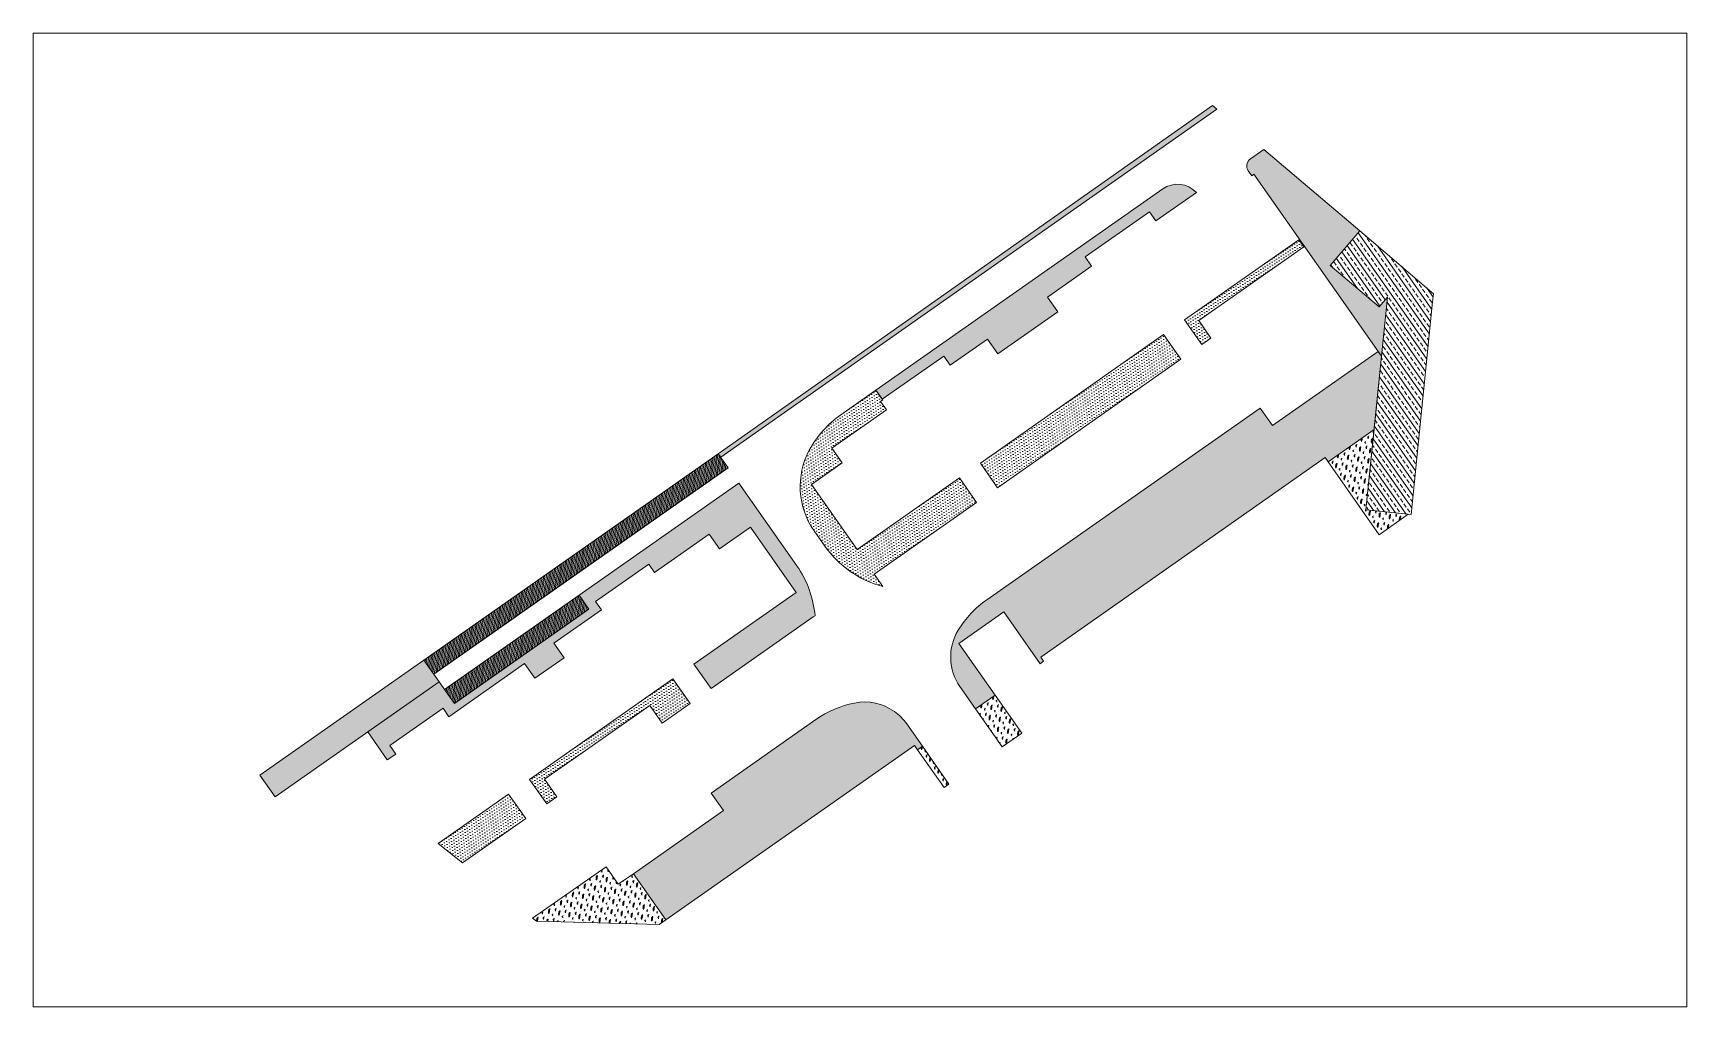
# Model space of a CAD drawing. Extents: x 36524853 to 36525459, y 2743936 to 2747542.
# Drawn here: x 36525265.7 to 36525459, y 2745835.4 to 2745949.2 of the extents above; entities that cross this region are included whole.
import ezdxf

# ---------------------------------------------------------------- set-up
doc = ezdxf.new("R2010")
doc.units = 0
doc.header["$LTSCALE"] = 1000
doc.header["$MEASUREMENT"] = 0
doc.layers.add('0-有效绿地', color=96, linetype='Continuous', lineweight=5)
pattern_1 = [(33.20326482039295, (36524887.93836582, 2747236.33106286), (-0.04103508034130895, 0.3525959935696702), [0, -0.3175000000000007])]
pattern_2 = [(80.03673594298425, (36524887.93836582, 2747236.33106286), (-0.1563558733741643, 0.02746640423139322), [])]
pattern_3 = [(80.03673594298425, (36524887.97701379, 2747236.689786061), (-0.9742826013941751, 1.38952272835697), [0.18, -0.036, 0.048, -0.036, 0.18, -0.72]), (80.03673594298425, (36524887.93117571, 2747236.63691953), (-0.9742826013941751, 1.38952272835697), [0.12, -0.09, 0.18, -0.09, 0.12, -0.6]), (80.03673594298425, (36524887.53108166, 2747237.133633488), (-0.9742826013941751, 1.38952272835697), [0.15, -0.06, 0.15, -0.84]), (80.03673594298425, (36524887.1908911, 2747236.584206168), (-0.9742826013941751, 1.38952272835697), [0.06, -0.12, 0.06, -0.96]), (170.0367359429842, (36524887.21165311, 2747236.702396435), (-1.38952272835697, -0.9742826013941749), [0.108, -1.092]), (170.0367359429842, (36524887.98308072, 2747236.932395196), (-1.38952272835697, -0.9742826013941749), [0.12, -1.08]), (170.0367359429842, (36524887.56222467, 2747237.310918888), (-1.38952272835697, -0.9742826013941749), [0.12, -1.08]), (125.0367359429842, (36524888.02189036, 2747237.083966342), (-1.181902664898058, 0.2076200634853476), [0.12, -1.5770562744]), (215.0367359429842, (36524887.96790914, 2747236.776671649), (-0.2076200634853476, -1.181902664898058), [0.12, -1.5770562744]), (143.4716847629842, (36524888.00975224, 2747237.049547362), (-1.181902664865095, 0.2076200635416925), [0.12, -2.5632815724]), (156.0004924729842, (36524887.99346173, 2747236.991490329), (-1.181902664691004, 0.2076200634930679), [0.12, -4.8277267512]), (156.0004924729842, (36524887.57260568, 2747237.370014021), (-1.181902664691004, 0.2076200634930679), [0.096, -4.8517267512]), (156.0004924729842, (36524887.21580551, 2747236.726034488), (-1.181902664691004, 0.2076200634930679), [0.084, -4.8637267512]), (184.0729794129843, (36524887.97269972, 2747236.873300062), (-1.181902664706032, 0.2076200634075223), [0.12, -4.8277267512]), (184.0729794129843, (36524887.55184367, 2747237.251823755), (-1.181902664706032, 0.2076200634075223), [0.096, -4.8517267512]), (184.0729794129843, (36524887.2075007, 2747236.678758381), (-1.181902664706032, 0.2076200634075223), [0.084, -4.8637267512]), (196.6017871429842, (36524887.96822823, 2747236.813166829), (-1.181902664958745, 0.2076200630085794), [0.12, -2.56328015724])]

msp = doc.modelspace()

# ---------------------------------------------------------------- hatches: boundary and pattern name
at = {"layer": '0-有效绿地', "linetype": 'Continuous'}
h = msp.add_hatch(dxfattribs=at)
h.set_pattern_fill('草坪或沼泽', color=256, scale=0.3, angle=45)
h.set_pattern_definition(pattern_3)
h.paths.add_polyline_path([(36525345.78271084, 2745900.037551157), (36525346.06976168, 2745899.628158993), (36525404.05683801, 2745940.28657964), (36525403.55307578, 2745940.715353805), (36525350.90021703, 2745903.6257595)])
h = msp.add_hatch(dxfattribs=at)
h.set_pattern_fill('草坪或沼泽', color=256, scale=0.3, angle=45)
h.set_pattern_definition(pattern_3)
edge = h.paths.add_edge_path()
edge.add_line((36525423.3094113, 2745911.415971979), (36525424.01169395, 2745918.332180362))
edge.add_line((36525424.01169395, 2745918.332180362), (36525423.02951949, 2745917.178234022))
edge.add_line((36525423.02951949, 2745917.178234022), (36525417.31819993, 2745922.039389073))
edge.add_line((36525417.31819993, 2745922.039389073), (36525420.75341618, 2745926.075388255))
edge.add_line((36525420.75341618, 2745926.075388255), (36525409.56429219, 2745935.59894337))
edge.add_line((36525409.56429219, 2745935.59894337), (36525407.9846975, 2745934.491389242))
edge.add_arc((36525408.55879902, 2745933.672605125), 0.9999999948034556, 125.0367357342198, 215.0367363943608)
edge.add_line((36525407.74001491, 2745933.098503593), (36525408.14188513, 2745932.525355909))
edge.add_line((36525408.14188513, 2745932.525355909), (36525408.38752063, 2745932.697585979))
edge.add_line((36525408.38752063, 2745932.697585979), (36525423.3094113, 2745911.415971979))
h = msp.add_hatch(dxfattribs=at)
h.set_pattern_fill('草坪或沼泽', color=256, scale=0.3, angle=45)
h.set_pattern_definition(pattern_3)
edge = h.paths.add_edge_path()
edge.add_line((36525364.95597248, 2745906.397467748), (36525372.16126953, 2745911.449558959))
edge.add_line((36525372.16126953, 2745911.449558959), (36525372.90760253, 2745910.385141463))
edge.add_line((36525372.90760253, 2745910.385141463), (36525377.24715997, 2745913.427880685))
edge.add_line((36525377.24715997, 2745913.427880685), (36525378.45277277, 2745911.708434608))
edge.add_line((36525378.45277277, 2745911.708434608), (36525385.46156582, 2745916.622744102))
edge.add_line((36525385.46156582, 2745916.622744102), (36525384.25595289, 2745918.342190375))
edge.add_line((36525384.25595289, 2745918.342190375), (36525389.41429203, 2745921.959029437))
edge.add_line((36525389.41429203, 2745921.959029437), (36525388.66796058, 2745923.023448021))
edge.add_line((36525388.66796058, 2745923.023448021), (36525396.20077129, 2745928.305179833))
edge.add_line((36525396.20077129, 2745928.305179833), (36525396.94710205, 2745927.240762234))
edge.add_line((36525396.94710205, 2745927.240762234), (36525401.67411754, 2745930.555172051))
edge.add_arc((36525399.46934023, 2745928.520742707), 2.999990955366175, 42.69886871863785, 125.0368009146849)
edge.add_line((36525397.74703806, 2745930.977085704), (36525364.20964053, 2745907.461887058))
edge.add_line((36525364.20964053, 2745907.461887058), (36525364.95597248, 2745906.397467748))
h = msp.add_hatch(dxfattribs=at)
h.set_pattern_fill('DOTS', color=256, scale=0.2000000000000005, angle=-1.833471122591297)
h.set_pattern_definition(pattern_1)
h.paths.add_polyline_path([(36525402.3079596, 2745912.80188225), (36525403.37238055, 2745913.548215349), (36525401.93712673, 2745915.595175653), (36525414.21888853, 2745924.206698581), (36525413.64478616, 2745925.025483888), (36525400.29860342, 2745915.667627867)])
h = msp.add_hatch(dxfattribs=at)
h.set_pattern_fill('ANSI33', color=256, scale=0.3, angle=45)
h.set_pattern_definition([(125.0367359429842, (36524887.93836582, 2747236.33106286), (-0.7798918741682744, -0.5468317059263261), []), (125.0367359429842, (36524888.05489596, 2747236.994424937), (-0.7798918741682744, -0.5468317059263261), [0.47625, -0.238125])])
h.paths.add_polyline_path([(36525421.48614103, 2745893.4600759), (36525426.75902715, 2745892.924658654), (36525429.2845801, 2745917.796763144), (36525429.37966812, 2745918.733206166), (36525420.7534162, 2745926.075388288), (36525417.31819995, 2745922.039389111), (36525423.02951949, 2745917.178234022), (36525424.01169395, 2745918.332180362)])
h = msp.add_hatch(dxfattribs=at)
h.set_pattern_fill('DOTS', color=256, scale=0.2000000000000005, angle=-1.833471122591297)
h.set_pattern_definition(pattern_1)
h.paths.add_polyline_path([(36525376.4228689, 2745898.92681923), (36525378.43221787, 2745896.061083913), (36525399.85160726, 2745911.079577658), (36525397.8422519, 2745913.945322079)])
h = msp.add_hatch(dxfattribs=at)
h.set_pattern_fill('DOTS', color=256, scale=0.2000000000000005, angle=-1.833471122591297)
h.set_pattern_definition(pattern_1)
edge = h.paths.add_edge_path()
edge.add_line((36525422.44041722, 2745902.857960281), (36525417.05665307, 2745899.08306144))
edge.add_line((36525417.05665307, 2745899.08306144), (36525416.71219217, 2745899.574331898))
edge.add_line((36525416.71219217, 2745899.574331898), (36525383.46955689, 2745876.265809856))
edge.add_line((36525383.46955689, 2745876.265809856), (36525383.8140178, 2745875.774539365))
edge.add_line((36525383.8140178, 2745875.774539365), (36525383.40462574, 2745875.487488602))
edge.add_line((36525383.40462574, 2745875.487488602), (36525379.15627443, 2745881.546491086))
edge.add_line((36525379.15627443, 2745881.546491086), (36525373.91605607, 2745877.872241301))
edge.add_line((36525373.91605607, 2745877.872241301), (36525378.16440737, 2745871.813238811))
edge.add_line((36525378.16440737, 2745871.813238811), (36525375.87181185, 2745870.205754546))
edge.add_line((36525375.87181185, 2745870.205754546), (36525374.0352089, 2745872.825119309))
edge.add_arc((36525378.94791353, 2745876.269728442), 5.999999912580296, 181.8258249678689, 215.0367360836298, ccw=False)
edge.add_arc((36525378.94791373, 2745876.269728449), 6.000000105884631, 148.6149147851835, 181.8258249711533, ccw=False)
edge.add_arc((36525384.07003178, 2745873.145004091), 11.99999973954134, 125.0367358316762, 148.6149147831352, ccw=False)
edge.add_line((36525377.1808136, 2745882.97041333), (36525409.11339589, 2745905.360374058))
edge.add_line((36525409.11339589, 2745905.360374058), (36525410.54864971, 2745903.313413792))
edge.add_line((36525410.54864971, 2745903.313413792), (36525422.91228991, 2745911.982346868))
edge.add_line((36525422.91228991, 2745911.982346868), (36525423.3094113, 2745911.415971975))
edge.add_line((36525423.3094113, 2745911.415971975), (36525422.44041722, 2745902.857960281))
h = msp.add_hatch(dxfattribs=at)
h.set_pattern_fill('DOTS', color=256, scale=0.2000000000000005, angle=-1.833471122591297)
h.set_pattern_definition(pattern_1)
edge = h.paths.add_edge_path()
edge.add_arc((36525368.13504867, 2745896.22027202), 12.11030616032959, 215.2352621897103, 255.1602265783852)
edge.add_line((36525365.03339528, 2745884.513895057), (36525364.02161581, 2745885.956895863))
edge.add_line((36525364.02161581, 2745885.956895863), (36525375.97586556, 2745894.338779302))
edge.add_line((36525375.97586556, 2745894.338779302), (36525373.96651659, 2745897.204514612))
edge.add_line((36525373.96651659, 2745897.204514612), (36525362.0122599, 2745888.82264108))
edge.add_line((36525362.0122599, 2745888.82264108), (36525356.67311608, 2745896.437333659))
edge.add_line((36525356.67311608, 2745896.437333659), (36525360.27576655, 2745898.963380635))
edge.add_line((36525360.27576655, 2745898.963380635), (36525359.07015335, 2745900.682827279))
edge.add_line((36525359.07015335, 2745900.682827279), (36525365.45666868, 2745905.160818653))
edge.add_line((36525365.45666868, 2745905.160818653), (36525364.76774685, 2745906.143359604))
edge.add_line((36525364.76774685, 2745906.143359604), (36525365.01338213, 2745906.31559009))
edge.add_line((36525365.01338213, 2745906.31559009), (36525364.20964054, 2745907.461887069))
edge.add_line((36525364.20964054, 2745907.461887069), (36525360.11571998, 2745904.591379456))
edge.add_arc((36525367.00493845, 2745894.765969848), 12.00000021326694, 125.0367359845535, 151.7804178368861)
edge.add_arc((36525364.36151277, 2745896.18452566), 9.000000218378252, 151.780417732445, 183.4086343121515)
edge.add_arc((36525364.35946167, 2745896.183810615), 8.997910252094801, 183.4048657405168, 215.0367359486349)
edge.add_line((36525356.99211564, 2745891.018096584), (36525358.24347189, 2745889.233411183))
h = msp.add_hatch(dxfattribs=at)
h.set_pattern_fill('草坪或沼泽', color=256, scale=0.3, angle=45)
h.set_pattern_definition(pattern_3)
h.paths.add_polyline_path([(36525423.02730895, 2745890.567706644), (36525417.05665309, 2745899.083061445), (36525422.44041722, 2745902.85796028), (36525421.48614104, 2745893.460075921), (36525426.43563004, 2745892.957496944)])
h = msp.add_hatch(dxfattribs=at)
h.set_pattern_fill('ANSI31', color=256, scale=0.1, angle=-1.987846675914698e-16)
h.set_pattern_definition(pattern_2)
h.paths.add_polyline_path([(36525311.39377783, 2745875.925286997), (36525345.78271046, 2745900.0375517), (36525346.93091338, 2745898.399983658), (36525312.54198075, 2745874.287718954)])
h = msp.add_hatch(dxfattribs=at)
h.set_pattern_fill('DOTS', color=256, scale=0.2000000000000005, angle=-1.833471122591297)
h.set_pattern_definition(pattern_1)
edge = h.paths.add_edge_path()
edge.add_line((36525304.81370701, 2745867.525479579), (36525307.11011258, 2745864.25034388))
edge.add_line((36525307.11011258, 2745864.25034388), (36525308.09265351, 2745864.939265718))
edge.add_line((36525308.09265351, 2745864.939265718), (36525307.40373167, 2745865.921806659))
edge.add_line((36525307.40373167, 2745865.921806659), (36525313.6264878, 2745870.284976039))
edge.add_line((36525313.6264878, 2745870.284976039), (36525314.31540964, 2745869.302435088))
edge.add_line((36525314.31540964, 2745869.302435088), (36525323.15828094, 2745875.502733569))
edge.add_line((36525323.15828094, 2745875.502733569), (36525324.36389415, 2745873.783286921))
edge.add_line((36525324.36389415, 2745873.783286921), (36525327.7700358, 2745876.171549082))
edge.add_line((36525327.7700358, 2745876.171549082), (36525326.56442259, 2745877.89099574))
edge.add_line((36525326.56442259, 2745877.89099574), (36525332.13215781, 2745881.794888366))
edge.add_line((36525332.13215781, 2745881.794888366), (36525331.44323596, 2745882.777429327))
edge.add_line((36525331.44323596, 2745882.777429327), (36525337.6659921, 2745887.140598685))
edge.add_line((36525337.6659921, 2745887.140598685), (36525338.35491391, 2745886.158057749))
edge.add_line((36525338.35491391, 2745886.158057749), (36525339.50120955, 2745886.961797231))
edge.add_line((36525339.50120881, 2745886.961796717), (36525344.74142928, 2745890.636048362))
edge.add_line((36525344.74142928, 2745890.636048362), (36525345.94704263, 2745888.916602957))
edge.add_line((36525345.94704263, 2745888.916602957), (36525349.54969386, 2745891.442650061))
edge.add_line((36525349.54969386, 2745891.442650061), (36525354.88883808, 2745883.827957757))
edge.add_line((36525354.88883808, 2745883.827957757), (36525342.93459524, 2745875.446064402))
edge.add_line((36525342.93459524, 2745875.446064402), (36525344.9439442, 2745872.580329094))
edge.add_line((36525344.9439442, 2745872.580329094), (36525356.89819396, 2745880.962212536))
edge.add_line((36525356.89819396, 2745880.962212536), (36525357.09658538, 2745881.101317396))
edge.add_arc((36525345.18326092, 2745880.062505241), 11.9585296083007, 4.983444080919056, 35.08994269642167)
edge.add_line((36525354.96833539, 2745886.937005074), (36525348.19393735, 2745896.598657709))
edge.add_line((36525348.19393735, 2745896.598657709), (36525329.52565919, 2745883.509143109))
edge.add_line((36525329.52565919, 2745883.509143109), (36525330.67386157, 2745881.871575745))
edge.add_line((36525330.67386157, 2745881.871575745), (36525314.95320656, 2745870.848826441))
edge.add_line((36525314.95320656, 2745870.848826441), (36525313.17349262, 2745873.387056137))
edge.add_line((36525313.17349262, 2745873.387056137), (36525304.813707, 2745867.525479577))
h = msp.add_hatch(dxfattribs=at)
h.set_pattern_fill('ANSI31', color=256, scale=0.1, angle=-1.987846675914698e-16)
h.set_pattern_definition(pattern_2)
h.paths.add_polyline_path([(36525314.95320652, 2745870.848826515), (36525330.67386074, 2745881.87157693), (36525329.52565869, 2745883.509143736), (36525313.80500446, 2745872.486393321)])
h = msp.add_hatch(dxfattribs=at)
h.set_pattern_fill('草坪或沼泽', color=256, scale=0.3, angle=45)
h.set_pattern_definition(pattern_3)
h.paths.add_polyline_path([(36525294.00575639, 2745859.947339306), (36525313.17349257, 2745873.387056211), (36525311.39377792, 2745875.925286843), (36525292.22604167, 2745862.485570043)])
h = msp.add_hatch(dxfattribs=at)
h.set_pattern_fill('DOTS', color=256, scale=0.2000000000000005, angle=-1.833471122591297)
h.set_pattern_definition(pattern_1)
h.paths.add_polyline_path([(36525342.48759181, 2745870.858024589), (36525340.47824285, 2745873.723759891), (36525323.72592134, 2745861.977643744), (36525325.73527031, 2745859.111908429), (36525326.93069512, 2745859.950096666), (36525325.4954413, 2745861.997056977), (36525337.77720309, 2745870.608579906), (36525339.21245692, 2745868.561619594)])
h = msp.add_hatch(dxfattribs=at)
h.set_pattern_fill('DOTS', color=256, scale=0.2000000000000005, angle=-1.833471122591297)
h.set_pattern_definition([(33.20326482039295, (36524887.93836582, 2747236.331062873), (-0.04103508034130895, 0.3525959935696702), [0, -0.3175000000000007])])
edge = h.paths.add_edge_path()
edge.add_line((36525335.87553631, 2745850.955353382), (36525339.66460643, 2745845.551378138))
edge.add_line((36525339.66460643, 2745845.551378138), (36525368.73144269, 2745865.931982413))
edge.add_line((36525368.73144269, 2745865.931982413), (36525369.0759036, 2745865.440711923))
edge.add_line((36525369.0759036, 2745865.440711923), (36525369.6490525, 2745865.842582996))
edge.add_line((36525369.6490525, 2745865.842582996), (36525367.81244951, 2745868.461947795))
edge.add_arc((36525362.89974463, 2745865.017338429), 6.000000247295151, 35.03673655252786, 54.51716485444867)
edge.add_arc((36525362.89974482, 2745865.017338704), 5.999999911735642, 54.51716483787825, 101.4585576640707)
edge.add_arc((36525364.09169948, 2745859.136926472), 12.00000023573266, 101.4585576955265, 125.036735864799)
edge.add_line((36525357.20248102, 2745868.962336113), (36525344.9534722, 2745860.373778404))
edge.add_line((36525344.9534722, 2745860.373778404), (36525346.38872601, 2745858.326818122))
edge.add_line((36525346.38872601, 2745858.326818122), (36525335.87553631, 2745850.955353382))
h = msp.add_hatch(dxfattribs=at)
h.set_pattern_fill('草坪或沼泽', color=256, scale=0.3, angle=45)
h.set_pattern_definition(pattern_3)
h.paths.add_polyline_path([(36525378.97196006, 2745865.784320365), (36525381.26455557, 2745867.391804628), (36525378.16440732, 2745871.813238871), (36525375.87181181, 2745870.205754608)])
h = msp.add_hatch(dxfattribs=at)
h.set_pattern_fill('草坪或沼泽', color=256, scale=0.3, angle=45)
h.set_pattern_definition(pattern_3)
h.paths.add_polyline_path([(36525369.07590361, 2745865.440711924), (36525369.6490525, 2745865.842583001), (36525372.74920075, 2745861.421148769), (36525372.17605186, 2745861.019277692)])
h = msp.add_hatch(dxfattribs=at)
h.set_pattern_fill('DOTS', color=256, scale=0.2000000000000005, angle=-1.833471122591297)
h.set_pattern_definition(pattern_1)
h.paths.add_polyline_path([(36525321.26956259, 2745860.255348277), (36525323.27891795, 2745857.389603843), (36525315.91259114, 2745852.224604445), (36525313.05080382, 2745854.492654673)])
h = msp.add_hatch(dxfattribs=at)
h.set_pattern_fill('草坪或沼泽', color=256, scale=0.3, angle=45)
h.set_pattern_definition(pattern_3)
h.paths.add_polyline_path([(36525338.88224991, 2745845.002818303), (36525339.66460642, 2745845.551378127), (36525335.8755363, 2745850.955353365), (36525334.10696421, 2745849.71529519), (36525332.67171039, 2745851.762255467), (36525324.08912637, 2745845.744460917), (36525324.53070813, 2745845.394494448)])

# ---------------------------------------------------------------- linework, layer by layer
at = {"layer": '0-有效绿地'}
for points in [[(36525265.70638913, 2745949.188890595), (36525459.00145462, 2745949.188890595), (36525459.00145462, 2745835.383367971), (36525265.70638913, 2745835.383367971)], [(36525345.78271084, 2745900.037551157), (36525346.06976168, 2745899.628158993), (36525404.05683801, 2745940.28657964), (36525403.55307578, 2745940.715353805), (36525350.90021703, 2745903.6257595)], [(36525402.3079596, 2745912.80188225), (36525403.37238055, 2745913.548215349), (36525401.93712673, 2745915.595175653), (36525414.21888853, 2745924.206698581), (36525413.64478616, 2745925.025483888), (36525400.29860342, 2745915.667627867)], [(36525421.48614103, 2745893.4600759), (36525426.75902715, 2745892.924658654), (36525429.2845801, 2745917.796763144), (36525429.37966812, 2745918.733206166), (36525420.7534162, 2745926.075388288), (36525417.31819995, 2745922.039389111), (36525423.02951949, 2745917.178234022), (36525424.01169395, 2745918.332180362), (36525421.48614103, 2745893.4600759)], [(36525376.4228689, 2745898.92681923), (36525378.43221787, 2745896.061083913), (36525399.85160726, 2745911.079577658), (36525397.8422519, 2745913.945322079)], [(36525311.39377783, 2745875.925286997), (36525345.78271046, 2745900.0375517), (36525346.93091338, 2745898.399983658), (36525312.54198075, 2745874.287718954)], [(36525314.95320652, 2745870.848826515), (36525330.67386074, 2745881.87157693), (36525329.52565869, 2745883.509143736), (36525313.80500446, 2745872.486393321)], [(36525294.00575639, 2745859.947339306), (36525313.17349257, 2745873.387056211), (36525311.39377792, 2745875.925286843), (36525292.22604167, 2745862.485570043)], [(36525342.48759181, 2745870.858024589), (36525340.47824285, 2745873.723759891), (36525323.72592134, 2745861.977643744), (36525325.73527031, 2745859.111908429), (36525326.93069512, 2745859.950096666), (36525325.4954413, 2745861.997056977), (36525337.77720309, 2745870.608579906), (36525339.21245692, 2745868.561619594)], [(36525378.97196006, 2745865.784320365), (36525381.26455557, 2745867.391804628), (36525378.16440732, 2745871.813238871), (36525375.87181181, 2745870.205754608)], [(36525369.07590361, 2745865.440711924), (36525369.6490525, 2745865.842583001), (36525372.74920075, 2745861.421148769), (36525372.17605186, 2745861.019277692)], [(36525321.26956259, 2745860.255348277), (36525323.27891795, 2745857.389603843), (36525315.91259114, 2745852.224604445), (36525313.05080382, 2745854.492654673), (36525321.26956259, 2745860.25534828)]]:
    msp.add_lwpolyline(points, close=True, dxfattribs=at)
for points in [[(36525423.3094113, 2745911.415971979), (36525424.01169395, 2745918.332180362), (36525423.02951949, 2745917.178234022), (36525417.31819993, 2745922.039389073), (36525420.75341618, 2745926.075388255), (36525409.56429219, 2745935.59894337), (36525407.9846975, 2745934.491389242, 0.4142135629641451), (36525407.74001491, 2745933.098503593), (36525408.14188513, 2745932.525355909), (36525408.38752063, 2745932.697585979), (36525423.3094113, 2745911.415971979)], [(36525364.95597248, 2745906.397467748), (36525372.16126953, 2745911.449558959), (36525372.90760253, 2745910.385141463), (36525377.24715997, 2745913.427880685), (36525378.45277277, 2745911.708434608), (36525385.46156582, 2745916.622744102), (36525384.25595289, 2745918.342190375), (36525389.41429203, 2745921.959029437), (36525388.66796058, 2745923.023448021), (36525396.20077129, 2745928.305179833), (36525396.94710205, 2745927.240762234), (36525401.67411754, 2745930.555172051, 0.3755662361445764), (36525397.74703806, 2745930.977085704), (36525364.20964053, 2745907.461887058)], [(36525304.81370701, 2745867.525479579), (36525307.11011258, 2745864.25034388), (36525308.09265351, 2745864.939265718), (36525307.40373167, 2745865.921806659), (36525313.6264878, 2745870.284976039), (36525314.31540964, 2745869.302435088), (36525323.15828094, 2745875.502733569), (36525324.36389415, 2745873.783286921), (36525327.7700358, 2745876.171549082), (36525326.56442259, 2745877.89099574), (36525332.13215781, 2745881.794888366), (36525331.44323596, 2745882.777429327), (36525337.6659921, 2745887.140598685), (36525338.35491391, 2745886.158057749), (36525339.50120955, 2745886.961797231), (36525339.50120881, 2745886.961796717), (36525339.50120881, 2745886.961796717), (36525344.74142928, 2745890.636048362), (36525345.94704263, 2745888.916602957), (36525349.54969386, 2745891.442650061), (36525354.88883808, 2745883.827957757), (36525342.93459524, 2745875.446064402), (36525344.9439442, 2745872.580329094), (36525356.89819396, 2745880.962212536), (36525357.09658538, 2745881.101317396, 0.1321252685604537), (36525354.96833539, 2745886.937005074), (36525348.19393735, 2745896.598657709), (36525329.52565919, 2745883.509143109), (36525330.67386157, 2745881.871575745), (36525314.95320656, 2745870.848826441), (36525313.17349262, 2745873.387056137), (36525304.813707, 2745867.525479577)], [(36525335.87553631, 2745850.955353382), (36525339.66460643, 2745845.551378138), (36525368.73144269, 2745865.931982413), (36525369.0759036, 2745865.440711923), (36525369.6490525, 2745865.842582996), (36525367.81244951, 2745868.461947795, 0.08520470071497498), (36525366.38249898, 2745869.903075335, 0.20773352771393), (36525361.70779026, 2745870.897750528, 0.1032437158192254), (36525357.20248102, 2745868.962336113), (36525344.9534722, 2745860.373778404), (36525346.38872601, 2745858.326818122)]]:
    msp.add_lwpolyline(points, format="xyb", close=True, dxfattribs=at)
for points in [[(36525422.44041722, 2745902.857960281), (36525417.05665307, 2745899.08306144), (36525416.71219217, 2745899.574331898), (36525383.46955689, 2745876.265809856), (36525383.8140178, 2745875.774539365), (36525383.40462574, 2745875.487488602), (36525379.15627443, 2745881.546491086), (36525373.91605607, 2745877.872241301), (36525378.16440737, 2745871.813238811), (36525375.87181185, 2745870.205754546), (36525374.0352089, 2745872.825119309, -0.1459328453524018), (36525372.95095982, 2745876.07856086, -0.1459328413188531), (36525373.82579528, 2745879.394453051, -0.103243719252593), (36525377.1808136, 2745882.97041333), (36525409.11339589, 2745905.360374058), (36525410.54864971, 2745903.313413792), (36525422.91228991, 2745911.982346868), (36525423.3094113, 2745911.415971975), (36525422.44041722, 2745902.857960281)], [(36525358.2434719, 2745889.233411183, 0.1759894161624884), (36525365.03339528, 2745884.513895057), (36525364.02161581, 2745885.956895863), (36525375.97586556, 2745894.338779302), (36525373.96651659, 2745897.204514612), (36525362.0122599, 2745888.82264108), (36525356.67311608, 2745896.437333659), (36525360.27576655, 2745898.963380635), (36525359.07015335, 2745900.682827279), (36525365.45666868, 2745905.160818653), (36525364.76774685, 2745906.143359604), (36525365.01338213, 2745906.31559009), (36525364.20964054, 2745907.461887069), (36525360.11571998, 2745904.591379456, 0.1172238831574032), (36525356.43123552, 2745900.440193266, 0.138886957652396), (36525355.37743463, 2745895.649414403, 0.1389032071607953), (36525356.99211564, 2745891.018096584), (36525358.24347189, 2745889.233411183)]]:
    msp.add_lwpolyline(points, format="xyb", dxfattribs=at)
for points in [[(36525423.02730895, 2745890.567706644), (36525417.05665309, 2745899.083061445), (36525422.44041722, 2745902.85796028), (36525421.48614104, 2745893.460075921), (36525426.43563004, 2745892.957496944), (36525423.02730895, 2745890.567706643)], [(36525335.8755363, 2745850.955353364), (36525334.10696421, 2745849.71529519), (36525332.67171039, 2745851.762255467), (36525324.08912637, 2745845.744460917), (36525324.53070813, 2745845.394494448), (36525338.88224991, 2745845.002818303), (36525339.66460642, 2745845.551378127), (36525335.8755363, 2745850.955353367)]]:
    msp.add_lwpolyline(points, dxfattribs=at)

doc.saveas('drawing.dxf')
